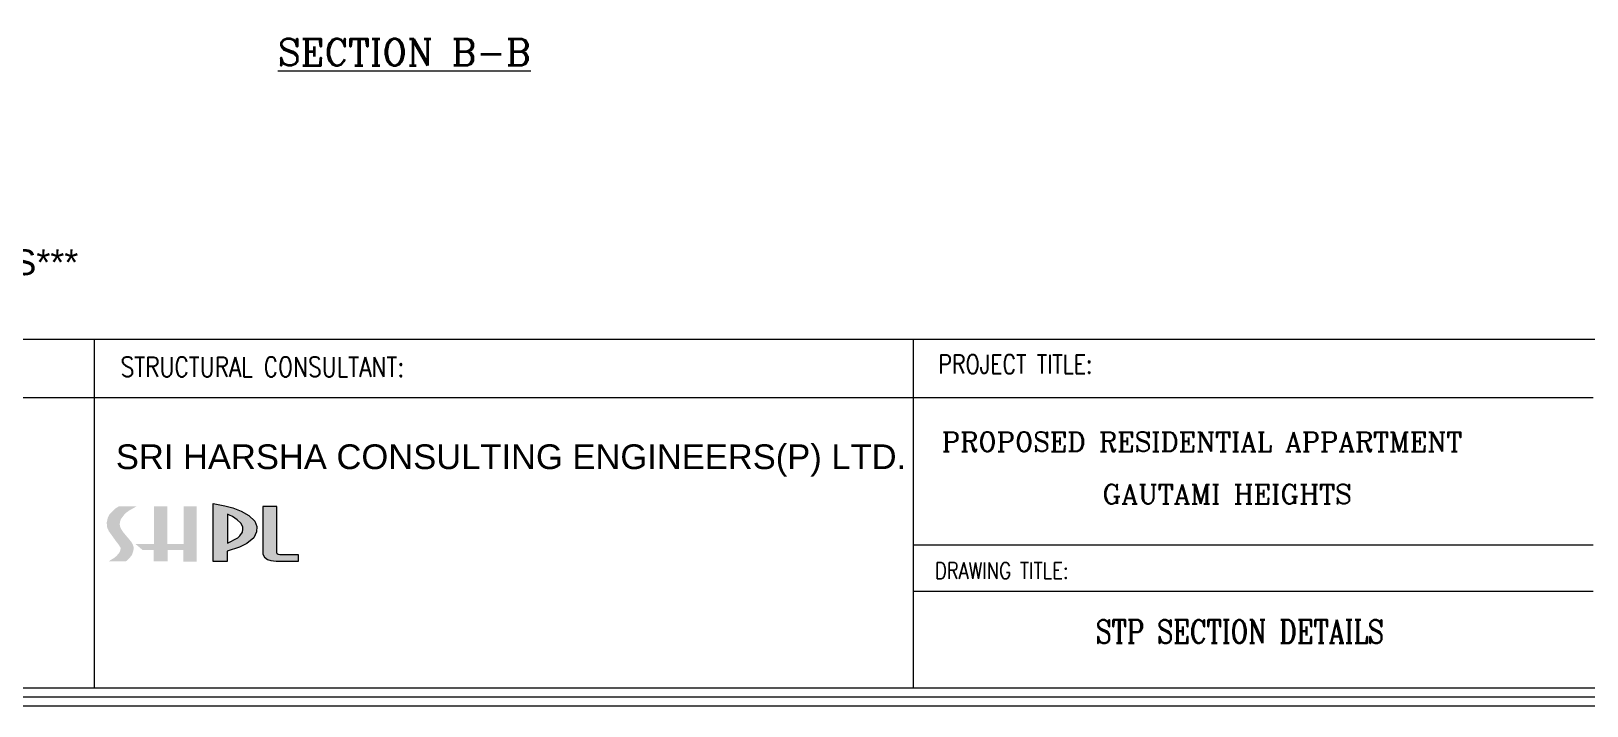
# Model space of a CAD drawing. Header units: millimetres. Extents: x -586673698 to -573385747, y -389867798 to -389752240.
# Drawn here: x -586615090 to -586597455, y -389867798 to -389860153 of the extents above; entities that cross this region are included whole.
import ezdxf

# ---------------------------------------------------------------- set-up
doc = ezdxf.new("R2010")
doc.units = ezdxf.units.MM
doc.header["$LTSCALE"] = 100
for name, color, linetype, lineweight in [('dim', 11, 'Continuous', 13), ('TBLK FRAME', 6, 'Continuous', 20), ('TBLK_LINE', 141, 'Continuous', 30)]:
    doc.layers.add(name, color=color, linetype=linetype, lineweight=lineweight)
for name, color, linetype in [('MAN', 7, 'Continuous'), ('TBLK_MAINTITLE', 83, 'Continuous'), ('TBLK_NOTE', 4, 'Continuous'), ('text', 7, 'Continuous')]:
    doc.layers.add(name, color=color, linetype=linetype)
doc.styles.add('ARIEL', font='arial.ttf')
doc.styles.add('COM', font='complex.shx')
doc.styles.add('simplex-0.8', font='simplex.shx', dxfattribs={"width": 0.8})
doc.styles.add('STAIR CASE', font='complex.shx', dxfattribs={"width": 0.8, "height": 75, "bigfont": 'GBCBIG.shx'})
doc.styles.add('TITLE', font='arial.ttf')

msp = doc.modelspace()

# ---------------------------------------------------------------- hatches: boundary and pattern name
at = {"layer": 'dim', "lineweight": 5}
h = msp.add_hatch(dxfattribs=at)
h.set_pattern_fill('AR-CONC', color=8, angle=270)
h.set_pattern_definition([(140, (-586613493.42, -390281871.11), (15.939086, 182.18467), [19.05, -209.55]), (85, (-586613493.42, -390281871.11), (-191.056845, -35.24342), [15.24, -167.640584]), (190.451445, (-586613492.1, -390281855.93), (-175.11775, 146.94125), [16.19001, -178.090245]), (136.1842, (-586613544.22, -390281871.11), (42.04233, 271.07904), [28.575, -314.325]), (186.63556, (-586613540.72, -390281848.52), (-247.42612, 237.40413), [24.28502, -267.1356]), (81.18415, (-586613544.22, -390281871.1), (-247.42612, 237.40413), [22.85997, -251.45973]), (111, (-586613531.52, -390281845.71), (102.2652, 151.61439), [19.05, -209.55]), (56, (-586613531.52, -390281845.71), (-184.18797, 61.80203), [15.24, -167.64]), (161.451445, (-586613523, -390281833.08), (-81.92277, 213.41642), [16.19001, -178.08994]), (127.5, (-586613493.424, -390281871.11), (-84.555039, 3.088603), [0, -165.608, 0, -170.18, 0, -168.275]), (97.5, (-586613493.42, -390281871.11), (-100.180575, 66.819663), [0, -97.028, 0, -161.798, 0, -64.135]), (57.5, (-586613493.424, -390281927.754), (5.728744, 135.590595), [0, -63.5, 0, -198.12, 0, -262.89]), (47.5, (-586613493.42, -390281953.15), (-25.42649, 148.12918), [0, -82.55, 0, -131.572, 0, -186.69])])
h.paths.add_polyline_path([(-586613352.7, -389858771.6), (-586613202.7, -389858921.6), (-586613202.7, -389859521.5), (-586613352.7, -389859371.5)])
h.paths.add_polyline_path([(-586613331.1, -389862418.1), (-586613337.2, -389862421.6), (-586613176.6, -389862421.6), (-586613181.1, -389862421.6), (-586613256.9, -389862421.6)])
at = {"layer": 'TBLK_MAINTITLE', "lineweight": 20, "ltscale": 10}
h = msp.add_hatch(color=232, dxfattribs=at)
h.paths.add_polyline_path([(-586614075.5, -389866008.4), (-586614076.5, -389866022.5), (-586614082.6, -389866048), (-586614097, -389866071.2), (-586614121, -389866098.2), (-586614148.6, -389866122), (-586614148.6, -389866121.7), (-586614184.8, -389866143.4), (-586614206.3, -389866158.6), (-586614012.8, -389866158.6), (-586613984.6, -389866134), (-586613949.5, -389866092.3), (-586613937.9, -389866063.9), (-586613929.5, -389866031.4), (-586613927.8, -389866002), (-586613934.8, -389865974.5), (-586613949.6, -389865946.4), (-586613988.4, -389865898.7), (-586614022.3, -389865858.6), (-586614045.8, -389865830.6), (-586614068.4, -389865796.1), (-586614081.9, -389865765.4), (-586614085.5, -389865742), (-586614082.4, -389865715.2), (-586614074.2, -389865685.9), (-586614053.4, -389865656.5), (-586614036.3, -389865634), (-586614014.4, -389865610.9), (-586613974, -389865582.2), (-586613932.7, -389865559.3), (-586613897.3, -389865538.2), (-586614094.5, -389865536.8), (-586614132.6, -389865560.3), (-586614160.4, -389865585.4), (-586614199.7, -389865625.4), (-586614222, -389865670.9), (-586614233, -389865723.1), (-586614227.9, -389865776.5), (-586614209.4, -389865818.2), (-586614120.5, -389865942.3), (-586614100, -389865967.8), (-586614086.6, -389865988.8)])
h.paths.add_polyline_path([(-586613544.8, -389865538.9), (-586613696.4, -389865538.9), (-586613696.4, -389865964.1), (-586613906.7, -389865964.1), (-586613828, -389866030.6), (-586613699.3, -389866030.6), (-586613699.3, -389866161.7), (-586613541.6, -389866161.7), (-586613541.6, -389866031.8), (-586613364.7, -389866031.8), (-586613364.7, -389866164.1), (-586613213, -389866164.1), (-586613213, -389865537.4), (-586613360.5, -389865537.4), (-586613360.5, -389865964.2), (-586613544.8, -389865964.2)])
h.paths.add_polyline_path([(-586613027.3, -389866163.1), (-586612866.9, -389866163.1), (-586612866.9, -389866044.1), (-586612728.8, -389865998.2), (-586612645.9, -389865959), (-586612566.2, -389865892.9), (-586612535.1, -389865824.3), (-586612532, -389865766.4), (-586612554.7, -389865704.3), (-586612621.8, -389865641.1), (-586612707.4, -389865592.5), (-586612804.8, -389865553), (-586612894.2, -389865530.6), (-586613027.3, -389865504.9)])
h.paths.add_polyline_path([(-586612864.2, -389865625.8), (-586612839.5, -389865636.5), (-586612805.5, -389865653.8), (-586612753.4, -389865689.8), (-586612714.3, -389865728.3), (-586612691.8, -389865771.3), (-586612689.2, -389865795.8), (-586612695, -389865828.5), (-586612722.6, -389865872.1), (-586612747.7, -389865894), (-586612864.2, -389865954.9)], flags=16)
h.paths.add_polyline_path([(-586612463, -389866077.8), (-586612444.7, -389866113), (-586612411.5, -389866138.1), (-586612373.4, -389866149.9), (-586612312.2, -389866157.6), (-586612293.8, -389866159), (-586612059, -389866159), (-586612059, -389866088.4), (-586612271.4, -389866088.4), (-586612290.1, -389866083), (-586612299.4, -389866075), (-586612304.3, -389866064), (-586612304.9, -389866052.6), (-586612304.9, -389865539.2), (-586612463, -389865539.1)])

# ---------------------------------------------------------------- linework, layer by layer
at = {"layer": 'TBLK FRAME', "lineweight": 20}
msp.add_line((-586628334.3, -389863642.8, -1271), (-586589081.3, -389863642.8, -1271), dxfattribs=at)
at = {"layer": 'TBLK FRAME', "lineweight": 20, "elevation": -1271}
for points in [[(-586636009.9, -389834537), (-586636009.9, -389867798.2), (-586588974, -389867798.2), (-586588974, -389834537)], [(-586635906.9, -389834640), (-586635906.9, -389867695.2), (-586589076.9, -389867695.2), (-586589076.9, -389834640)], [(-586635803.9, -389834743), (-586635803.9, -389867592.2), (-586589179.9, -389867592.2), (-586589179.9, -389834743)]]:
    msp.add_lwpolyline(points, close=True, dxfattribs=at)
at = {"layer": 'TBLK_LINE', "lineweight": 20}
for p, q in [((-586614375.9, -389863642.8, -1271), (-586614375.9, -389867592.2, -1271)), ((-586605092.5, -389863642.8, -1271), (-586605092.5, -389867592.2, -1271)), ((-586628334.3, -389864303.9, -1271), (-586597384.4, -389864303.9, -1271)), ((-586597384.4, -389865975.6, -1271), (-586605092.5, -389865975.6, -1271)), ((-586605092.5, -389866499.7, -1271), (-586597384.4, -389866499.7, -1271))]:
    msp.add_line(p, q, dxfattribs=at)
at = {"layer": 'TBLK_MAINTITLE', "lineweight": 20, "ltscale": 10}
for p, q in [((-586612463, -389865555.3, -1271), (-586612463, -389865555.3, -1271)), ((-586612463, -389865606.8, -1271), (-586612463, -389865606.8, -1271)), ((-586612463, -389865658.4, -1271), (-586612463, -389865658.4, -1271)), ((-586612463, -389865709.9, -1271), (-586612463, -389865709.9, -1271)), ((-586612463, -389865761.4, -1271), (-586612463, -389865761.4, -1271)), ((-586612463, -389865812.9, -1271), (-586612463, -389865812.9, -1271)), ((-586612463, -389865864.4, -1271), (-586612463, -389865864.4, -1271)), ((-586612463, -389865915.9, -1271), (-586612463, -389865915.9, -1271)), ((-586612463, -389865967.4, -1271), (-586612463, -389865967.4, -1271)), ((-586612463, -389866018.9, -1271), (-586612463, -389866018.9, -1271)), ((-586612463, -389866070.4, -1271), (-586612463, -389866070.4, -1271))]:
    msp.add_line(p, q, dxfattribs=at)
at = {"layer": 'TBLK_MAINTITLE', "lineweight": 20, "ltscale": 10, "elevation": -1271}
for points in [[(-586612804.8, -389865553), (-586612707.4, -389865592.5), (-586612621.8, -389865641.1), (-586612554.7, -389865704.3), (-586612532, -389865766.4), (-586612535.1, -389865824.3), (-586612566.2, -389865892.9), (-586612645.9, -389865959), (-586612728.8, -389865998.2), (-586612866.9, -389866044.1), (-586612866.9, -389866163.1), (-586613027.3, -389866163.1), (-586613027.3, -389865504.9), (-586612894.2, -389865530.6)], [(-586612864.2, -389865625.8), (-586612864.2, -389865954.9), (-586612747.7, -389865894), (-586612722.6, -389865872.1), (-586612695, -389865828.5), (-586612689.2, -389865795.8), (-586612691.8, -389865771.3), (-586612714.3, -389865728.3), (-586612753.4, -389865689.8), (-586612805.5, -389865653.8), (-586612839.5, -389865636.5), (-586612864.2, -389865625.8)], [(-586612463, -389866077.8), (-586612444.7, -389866113), (-586612411.5, -389866138.1), (-586612373.4, -389866149.9), (-586612312.2, -389866157.6), (-586612293.8, -389866159), (-586612059, -389866159), (-586612059, -389866088.4), (-586612271.4, -389866088.4), (-586612290.1, -389866083), (-586612299.4, -389866075), (-586612304.3, -389866064), (-586612304.9, -389866052.6), (-586612304.9, -389865539.2), (-586612463, -389865539.1)]]:
    msp.add_lwpolyline(points, close=True, dxfattribs=at)

# ---------------------------------------------------------------- texts
at = {"layer": 'MAN', "color": 2, "lineweight": 15, "insert": (-586627123.8, -389862626.2, 4), "char_height": 291.6, "attachment_point": 1, "style": 'ARIEL'}
msp.add_mtext('***SOLUBLE WATER STOPPER @ EVERY 1500MM INTERVALS***', dxfattribs=at)
at = {"layer": 'TBLK_MAINTITLE', "color": 240, "lineweight": 20, "ltscale": 10, "insert": (-586614129.2, -389864835, -1271), "char_height": 280.151, "width": 12922.971, "attachment_point": 1, "style": 'TITLE'}
msp.add_mtext('SRI HARSHA CONSULTING ENGINEERS(P) LTD.', dxfattribs=at)
at = {"layer": 'TBLK_NOTE', "lineweight": 20, "ltscale": 10, "insert": (-586614075.6, -389863845.3, -1271), "char_height": 225.293, "width": 3957.404, "attachment_point": 1, "style": 'simplex-0.8'}
msp.add_mtext('STRUCTURAL CONSULTANT:', dxfattribs=at)
at = {"layer": 'TBLK_NOTE', "lineweight": 20, "attachment_point": 1, "style": 'simplex-0.8'}
for s, insert, char_height, width in [('PROJECT TITLE:', (-586604807, -389863818.9, -1271), 214.121, 4758.254), ('DRAWING TITLE:', (-586604844.2, -389866172.3, -1271), 186.193, 4137.613)]:
    msp.add_mtext(s, dxfattribs=dict(at, insert=insert, char_height=char_height, width=width))
at = {"layer": 'text', "lineweight": 9, "style": 'STAIR CASE'}
msp.add_text('%%USECTION B-B', height=300, dxfattribs=at).set_placement((-586612293.1, -389860540.9, -11.3))
at = {"layer": 'text', "color": 240, "lineweight": 9, "style": 'COM'}
for s, p in [('PROPOSED RESIDENTIAL APPARTMENT', (-586604768, -389864915.6, -1271)), ('GAUTAMI HEIGHTS', (-586602948.3, -389865508.7, -1271))]:
    msp.add_text(s, height=219.866, dxfattribs=at).set_placement(p)
at = {"layer": 'text', "color": 240, "lineweight": 9, "insert": (-586603022.5, -389866824.5, -1271), "char_height": 263.839, "width": 15507.566, "attachment_point": 1, "style": 'COM'}
msp.add_mtext('{\\W0.8;\\C7;STP SECTION DETAILS}', dxfattribs=at)

doc.saveas('drawing.dxf')
